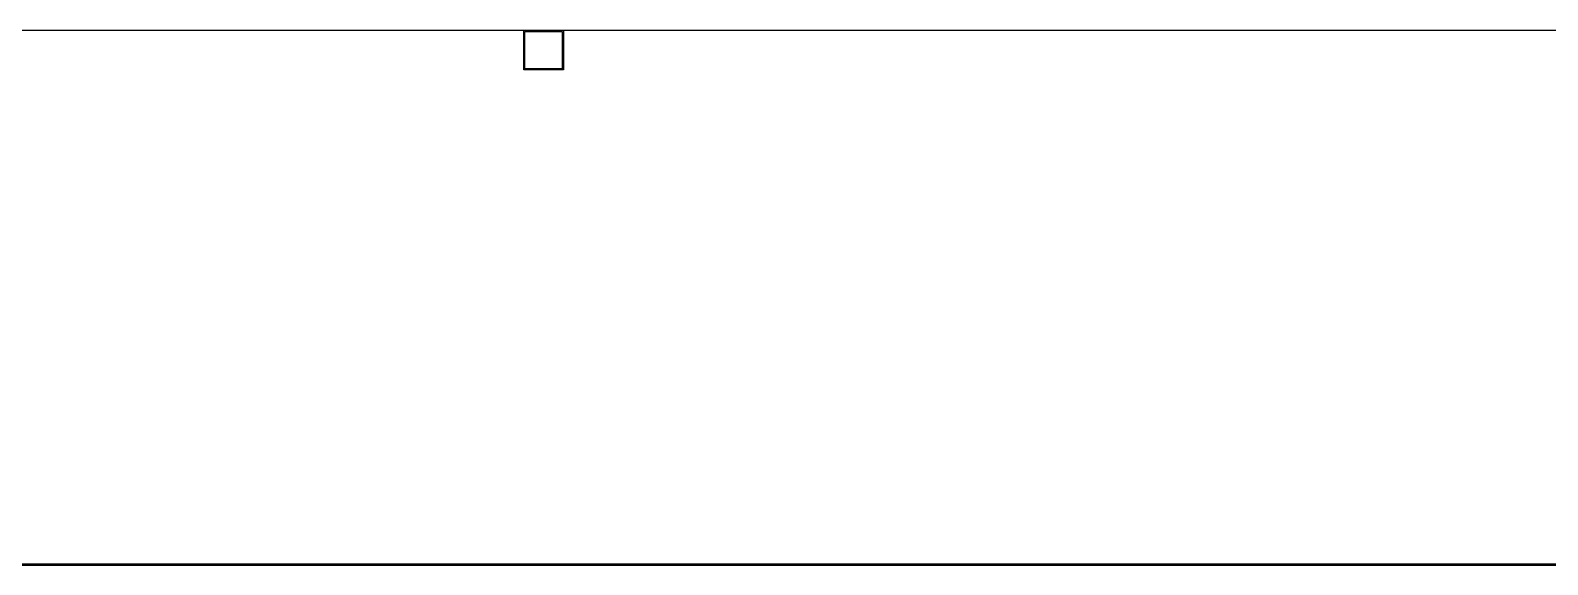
# Model space of a CAD drawing. Header units: centimetres. Extents: x 26200 to 113000, y -600 to 9300.
# Drawn here: x 90182 to 90947, y 7039 to 7309 of the extents above; entities that cross this region are included whole.
import ezdxf

# ---------------------------------------------------------------- set-up
doc = ezdxf.new("R2010")
doc.units = ezdxf.units.CM
doc.layers.add('A-WALL-SNWPNL', color=8, linetype='Continuous')
doc.layers.add('S-STEL', color=3, linetype='Continuous')
doc.layers.add('GEB-BEZUG', color=8, linetype='Continuous', lineweight=50, true_color=0xffff00)

msp = doc.modelspace()

# ---------------------------------------------------------------- linework, layer by layer
at = {"layer": 'A-WALL-SNWPNL'}
for p, q in [((89285.86, 7308.59), (90515.86, 7308.59)), ((90515.86, 7308.59), (90995.86, 7308.59))]:
    msp.add_line(p, q, dxfattribs=at)
at = {"layer": 'GEB-BEZUG'}
msp.add_line((89948.72, 7039.01), (91448.58, 7039.01), dxfattribs=at)
at = {"layer": 'S-STEL', "elevation": 0}
for points in [[(90430.86, 7308.59), (90450.86, 7308.59), (90450.86, 7288.59), (90430.86, 7288.59)], [(90431.46, 7307.99), (90450.26, 7307.99), (90450.26, 7289.19), (90431.46, 7289.19)]]:
    msp.add_lwpolyline(points, close=True, dxfattribs=at)

doc.saveas('drawing.dxf')
